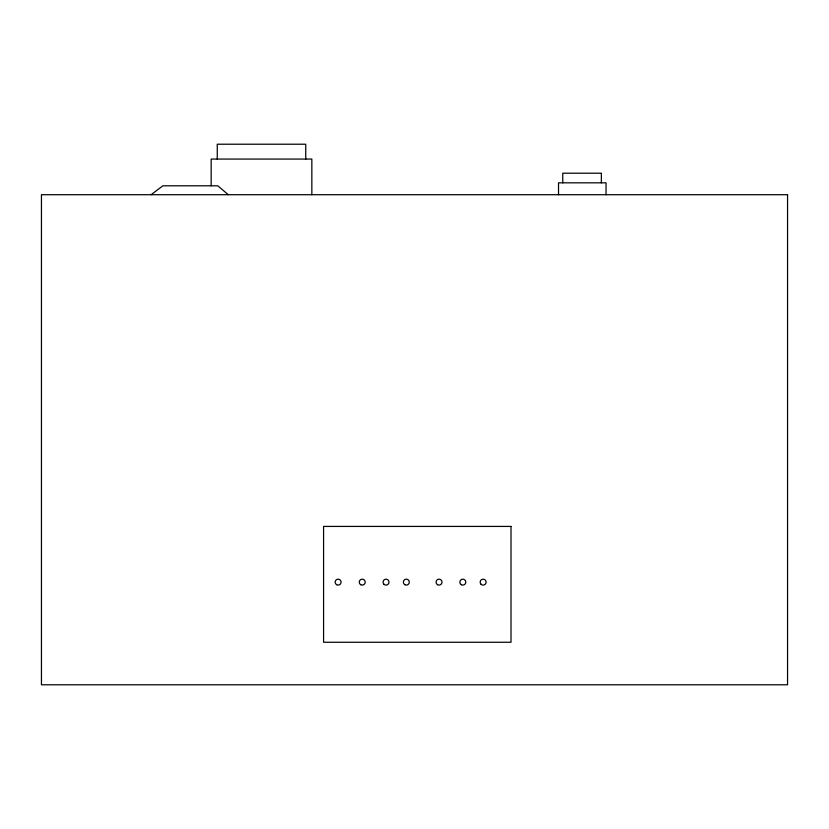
<?xml version="1.0" encoding="UTF-8"?>
<svg xmlns="http://www.w3.org/2000/svg" width="829" height="829" viewBox="0 0 829 829"><rect width="100%" height="100%" fill="white"/><g stroke="black" fill="none" stroke-linecap="round" stroke-linejoin="round"><path stroke-width="1.24" d="M151.106 194.711L162.878 185.8L217.799 185.8L228.327 194.711M606.04 194.711L606.04 182.826L558.518 182.826L558.518 194.711M601.367 182.826L601.367 173.209L562.756 173.209L562.756 182.826M311.849 194.711L311.849 159.064L211.167 159.064L211.167 185.8M305.746 159.064L305.746 144.215L217.26 144.215L217.26 159.064M787.55 194.711L41.45 194.711L41.45 684.785L787.55 684.785L787.55 194.711M511.006 526.425L323.579 526.425L323.579 642.257L511.006 642.257L511.006 526.425M481.027 584.227A2.974 2.974 0 0 0 486.001 582.901A2.974 2.974 0 0 0 482.364 579.264A2.974 2.974 0 0 0 481.027 584.227M461.338 584.704A2.974 2.974 0 0 0 465.794 582.134A2.974 2.974 0 0 0 461.338 579.554A2.974 2.974 0 0 0 461.338 584.704M360.75 584.704A2.974 2.974 0 0 0 365.206 582.134A2.974 2.974 0 0 0 360.75 579.554A2.974 2.974 0 0 0 360.75 584.704M437.546 584.704A2.974 2.974 0 0 0 442.002 582.134A2.974 2.974 0 0 0 437.546 579.554A2.974 2.974 0 0 0 437.546 584.704M404.853 584.704A2.974 2.974 0 0 0 409.308 582.134A2.974 2.974 0 0 0 404.853 579.554A2.974 2.974 0 0 0 404.853 584.704M383.931 584.227A2.974 2.974 0 0 0 388.905 582.901A2.974 2.974 0 0 0 385.267 579.264A2.974 2.974 0 0 0 383.931 584.227M336.636 584.704A2.974 2.974 0 0 0 341.092 582.134A2.974 2.974 0 0 0 336.636 579.554A2.974 2.974 0 0 0 336.636 584.704"/></g></svg>
